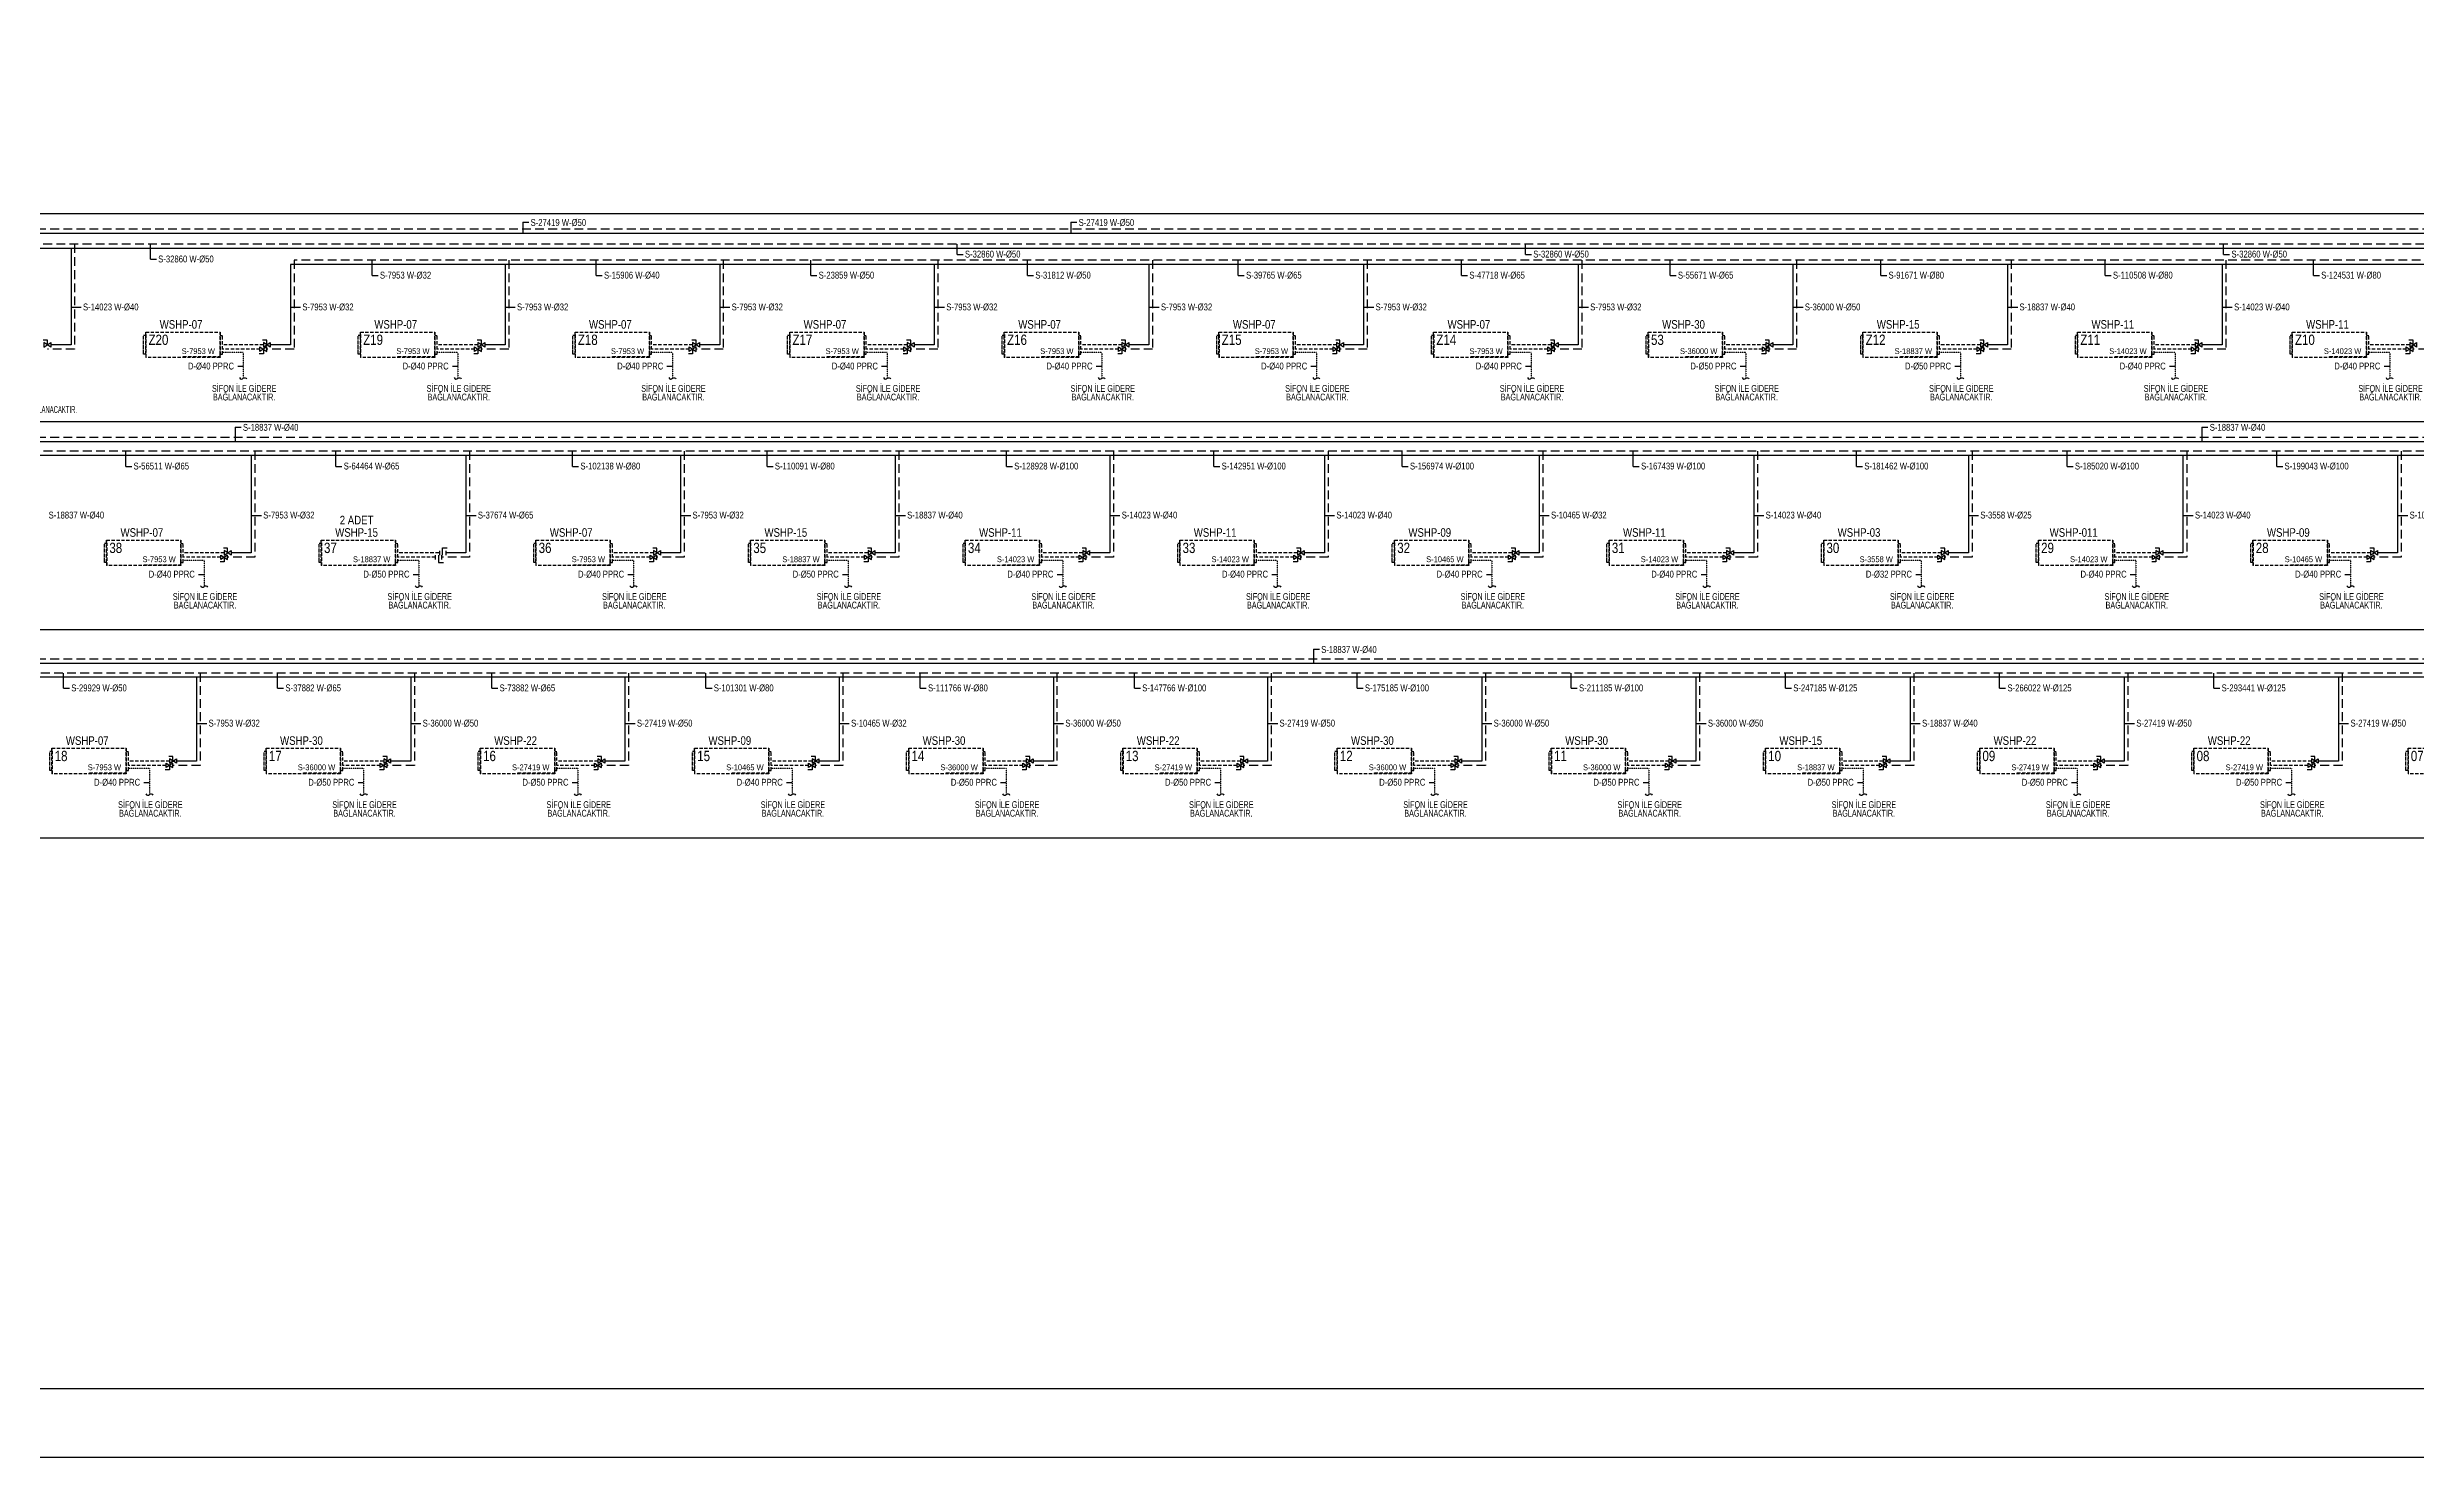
# Model space of a CAD drawing. Header units: centimetres. Extents: x 221889 to 261255, y -30032 to -21832.
# Drawn here: x 225964 to 232851, y -30032 to -25932 of the extents above; entities that cross this region are included whole.
import ezdxf
from ezdxf.enums import TextEntityAlignment as Align

# ---------------------------------------------------------------- set-up
doc = ezdxf.new("R2010")
doc.units = ezdxf.units.CM
doc.header["$LTSCALE"] = 0.2
for name, pattern in [('DASHED', [75, 50, -25]), ('DASHEDX2', [38.1, 25.4, -12.7]), ('Hidden', [0.714375, 0.47625, -0.238125])]:
    doc.linetypes.add(name, pattern=pattern)
doc.layers.get('0').update_dxf_attribs({"color": 252})
for name, color, linetype, lineweight in [('1-BASLIK', 53, 'Continuous', 25), ('SY-YAGMUR-SUYU-VANA', 135, 'Continuous', 30), ('T-DRENAJ', 40, 'Hidden', 30), ('T-MAHAL', 120, 'Continuous', 15), ('T-SOGUTMA', 4, 'Continuous', 30), ('T-STEXT', 181, 'Continuous', 15), ('T-VANA', 135, 'Continuous', 25), ('T-WSHP-BORUSU', 30, 'Continuous', 30)]:
    doc.layers.add(name, color=color, linetype=linetype, lineweight=lineweight)
for name, color, linetype in [('T-DTEXT', 9, 'Continuous'), ('T-FC-NUMARA', 62, 'Continuous'), ('T-SOGUTMA-TOPLAMA', 120, 'Continuous'), ('T-TEXT', 85, 'Continuous'), ('T-WSHP', 252, 'Hidden')]:
    doc.layers.add(name, color=color, linetype=linetype)
doc.styles.add('ARIAL', font='arial.ttf')
doc.styles.add('GKM', font='ARIALN.TTF', dxfattribs={"width": 0.6, "height": 20})
doc.styles.add('LUCIDASANS', font='arial.ttf', dxfattribs={"width": 0.8})

# ---------------------------------------------------------------- blocks, each defined once
blk = doc.blocks.new('FANCOIL-DWD')
at = {"linetype": 'ByBlock', "ltscale": 100}
for p, q in [((-114.3, -71.5), (-114.3, -16.4)), ((-108.1, -16.4), (-114.3, -16.4)), ((-114.3, -69.1), (-114.3, -18.8)), ((-108.1, -71.5), (-108.1, -7)), ((-108.1, -7), (108.1, -7)), ((-106.8, -80.9), (-106.8, -7)), ((108.1, -7), (108.1, -80.9)), ((108.1, -14.1), (108.1, -7.7)), ((108.1, -16.4), (114.6, -16.4)), ((108.1, -71), (108.1, -16.9)), ((114.6, -71.5), (114.6, -16.4)), ((-108.1, -71.5), (-114.3, -71.5)), ((-108.1, -71.5), (-108.1, -80.9)), ((108.1, -80.9), (-108.1, -80.9)), ((0.9, -80.9), (0.9, -78.2)), ((0.9, -78.2), (108.1, -78.2)), ((108.1, -78), (108.1, -71.5)), ((108.1, -71.5), (114.6, -71.5))]:
    blk.add_line(p, q, dxfattribs=at)
blk = doc.blocks.new('Z1')
at = {"linetype": 'Continuous'}
blk.add_lwpolyline([(-5, 0), (-5, 6.7), (-11.1, 6.7)], dxfattribs=at)
blk.add_lwpolyline([(-10, -3.3), (0, 3.3), (0, -3.3), (-10, 3.3)], close=True, dxfattribs=at)
blk = doc.blocks.new('Kesme')
blk.add_lwpolyline([(-22, 0, 0.576786), (-5, -3, -0.54493), (11, -6)], format="xyb")
blk = doc.blocks.new('A$C0B325108')
for p, q in [((-17, 23), (-17, 0)), ((18, 23), (18, 0))]:
    blk.add_line(p, q)
blk.add_lwpolyline([(0, 0), (0, 39), (26, 39)])

msp = doc.modelspace()

# ---------------------------------------------------------------- linework, layer by layer
at = {"layer": '1-BASLIK'}
for points in [[(221888.7, -30031.8), (221888.7, -21831.8), (261254.9, -21831.8), (261254.9, -30031.8)], [(258354.9, -29831.8), (222088.7, -29831.8), (222088.7, -22031.8), (258354.9, -22031.8)]]:
    msp.add_lwpolyline(points, close=True, dxfattribs=at)
at = {"layer": 'T-DRENAJ', "color": 252, "lineweight": -3}
for p, q in [((226533.7, -26818.8, 0), (226472.9, -26818.8, 0)), ((226533.7, -26818.8, 0), (226533.7, -26893.7, 0)), ((227157.6, -26818.8, 0), (227096.8, -26818.8, 0)), ((227157.6, -26818.8, 0), (227157.6, -26893.7, 0)), ((227781.6, -26818.8, 0), (227720.8, -26818.8, 0)), ((227781.6, -26818.8, 0), (227781.6, -26893.7, 0)), ((228405.5, -26818.8, 0), (228344.7, -26818.8, 0)), ((228405.5, -26818.8, 0), (228405.5, -26893.7, 0)), ((229029.4, -26818.8, 0), (228968.6, -26818.8, 0)), ((229029.4, -26818.8, 0), (229029.4, -26893.7, 0)), ((229653.3, -26818.8, 0), (229592.5, -26818.8, 0)), ((229653.3, -26818.8, 0), (229653.3, -26893.7, 0)), ((230277.3, -26818.8, 0), (230216.5, -26818.8, 0)), ((230277.3, -26818.8, 0), (230277.3, -26893.7, 0)), ((230901.2, -26818.8, 0), (230840.4, -26818.8, 0)), ((230901.2, -26818.8, 0), (230901.2, -26893.7, 0)), ((231525.1, -26818.8, 0), (231464.3, -26818.8, 0)), ((231525.1, -26818.8, 0), (231525.1, -26893.7, 0)), ((232149, -26818.8, 0), (232088.2, -26818.8, 0)), ((232149, -26818.8, 0), (232149, -26893.7, 0)), ((232773, -26818.8, 0), (232712.2, -26818.8, 0)), ((232773, -26818.8, 0), (232773, -26893.7, 0)), ((226419.9, -27423.8, 0), (226359.1, -27423.8, 0)), ((226419.9, -27423.8, 0), (226419.9, -27498.7, 0)), ((227043.8, -27423.8, 0), (226983, -27423.8, 0)), ((227043.8, -27423.8, 0), (227043.8, -27498.7, 0)), ((227667.8, -27423.8, 0), (227607, -27423.8, 0)), ((227667.8, -27423.8, 0), (227667.8, -27498.7, 0)), ((228291.7, -27423.8, 0), (228230.9, -27423.8, 0)), ((228291.7, -27423.8, 0), (228291.7, -27498.7, 0)), ((228915.6, -27423.8, 0), (228854.8, -27423.8, 0)), ((228915.6, -27423.8, 0), (228915.6, -27498.7, 0)), ((229539.5, -27423.8, 0), (229478.7, -27423.8, 0)), ((229539.5, -27423.8, 0), (229539.5, -27498.7, 0)), ((230163.5, -27423.8, 0), (230102.7, -27423.8, 0)), ((230163.5, -27423.8, 0), (230163.5, -27498.7, 0)), ((230787.4, -27423.8, 0), (230726.6, -27423.8, 0)), ((230787.4, -27423.8, 0), (230787.4, -27498.7, 0)), ((231411.3, -27423.8, 0), (231350.5, -27423.8, 0)), ((231411.3, -27423.8, 0), (231411.3, -27498.7, 0)), ((232035.2, -27423.8, 0), (231974.4, -27423.8, 0)), ((232035.2, -27423.8, 0), (232035.2, -27498.7, 0)), ((232659.2, -27423.8, 0), (232598.4, -27423.8, 0)), ((232659.2, -27423.8, 0), (232659.2, -27498.7, 0)), ((226260.9, -28028.8, 0), (226200.1, -28028.8, 0)), ((226260.9, -28028.8, 0), (226260.9, -28103.7, 0)), ((226883.6, -28028.8, 0), (226822.8, -28028.8, 0)), ((226883.6, -28028.8, 0), (226883.6, -28103.7, 0)), ((227506.2, -28028.8, 0), (227445.4, -28028.8, 0)), ((227506.2, -28028.8, 0), (227506.2, -28103.7, 0)), ((228128.8, -28028.8, 0), (228068, -28028.8, 0)), ((228128.8, -28028.8, 0), (228128.8, -28103.7, 0)), ((228751.4, -28028.8, 0), (228690.7, -28028.8, 0)), ((228751.4, -28028.8, 0), (228751.4, -28103.7, 0)), ((229374.1, -28028.8, 0), (229313.3, -28028.8, 0)), ((229374.1, -28028.8, 0), (229374.1, -28103.7, 0)), ((229996.7, -28028.8, 0), (229935.9, -28028.8, 0)), ((229996.7, -28028.8, 0), (229996.7, -28103.7, 0)), ((230619.3, -28028.8, 0), (230558.5, -28028.8, 0)), ((230619.3, -28028.8, 0), (230619.3, -28103.7, 0)), ((231242, -28028.8, 0), (231181.2, -28028.8, 0)), ((231242, -28028.8, 0), (231242, -28103.7, 0)), ((231864.6, -28028.8, 0), (231803.8, -28028.8, 0)), ((231864.6, -28028.8, 0), (231864.6, -28103.7, 0)), ((232487.2, -28028.8, 0), (232426.4, -28028.8, 0)), ((232487.2, -28028.8, 0), (232487.2, -28103.7, 0))]:
    msp.add_line(p, q, dxfattribs=at)
at = {"layer": 'T-DTEXT', "lineweight": -3}
for p, q in [((226517.5, -26858.9, 0), (226533.7, -26858.9, 0)), ((227141.4, -26858.9, 0), (227157.6, -26858.9, 0)), ((227765.3, -26858.9, 0), (227781.6, -26858.9, 0)), ((228389.2, -26858.9, 0), (228405.5, -26858.9, 0)), ((229013.2, -26858.9, 0), (229029.4, -26858.9, 0)), ((229637.1, -26858.9, 0), (229653.3, -26858.9, 0)), ((230261, -26858.9, 0), (230277.3, -26858.9, 0)), ((230884.9, -26858.9, 0), (230901.2, -26858.9, 0)), ((231508.9, -26858.9, 0), (231525.1, -26858.9, 0)), ((232132.8, -26858.9, 0), (232149, -26858.9, 0)), ((232756.7, -26858.9, 0), (232773, -26858.9, 0)), ((226403.7, -27463.9, 0), (226419.9, -27463.9, 0)), ((227027.6, -27463.9, 0), (227043.8, -27463.9, 0)), ((227651.5, -27463.9, 0), (227667.8, -27463.9, 0)), ((228275.4, -27463.9, 0), (228291.7, -27463.9, 0)), ((228899.4, -27463.9, 0), (228915.6, -27463.9, 0)), ((229523.3, -27463.9, 0), (229539.5, -27463.9, 0)), ((230147.2, -27463.9, 0), (230163.5, -27463.9, 0)), ((230771.2, -27463.9, 0), (230787.4, -27463.9, 0)), ((231395.1, -27463.9, 0), (231411.3, -27463.9, 0)), ((232019, -27463.9, 0), (232035.2, -27463.9, 0)), ((232642.9, -27463.9, 0), (232659.2, -27463.9, 0)), ((226244.7, -28068.9, 0), (226260.9, -28068.9, 0)), ((226867.3, -28068.9, 0), (226883.6, -28068.9, 0)), ((227490, -28068.9, 0), (227506.2, -28068.9, 0)), ((228112.6, -28068.9, 0), (228128.8, -28068.9, 0)), ((228735.2, -28068.9, 0), (228751.4, -28068.9, 0)), ((229357.8, -28068.9, 0), (229374.1, -28068.9, 0)), ((229980.5, -28068.9, 0), (229996.7, -28068.9, 0)), ((230603.1, -28068.9, 0), (230619.3, -28068.9, 0)), ((231225.7, -28068.9, 0), (231242, -28068.9, 0)), ((231848.4, -28068.9, 0), (231864.6, -28068.9, 0)), ((232471, -28068.9, 0), (232487.2, -28068.9, 0))]:
    msp.add_line(p, q, dxfattribs=at)
at = {"layer": 'T-SOGUTMA', "color": 252, "linetype": 'DASHED', "lineweight": -3}
for p, q in [((226592, -26796.6), (226472.9, -26796.6)), ((226582, -26809.3), (226472.9, -26809.3)), ((227215.9, -26796.6), (227096.8, -26796.6)), ((227205.9, -26809.3), (227096.8, -26809.3)), ((227839.8, -26796.6), (227720.8, -26796.6)), ((227829.8, -26809.3), (227720.8, -26809.3)), ((228463.7, -26796.6), (228344.7, -26796.6)), ((228453.7, -26809.3), (228344.7, -26809.3)), ((229087.7, -26796.6), (228968.6, -26796.6)), ((229077.7, -26809.3), (228968.6, -26809.3)), ((229711.6, -26796.6), (229592.5, -26796.6)), ((229701.6, -26809.3), (229592.5, -26809.3)), ((230335.5, -26796.6), (230216.5, -26796.6)), ((230325.5, -26809.3), (230216.5, -26809.3)), ((230959.4, -26796.6), (230840.4, -26796.6)), ((230949.4, -26809.3), (230840.4, -26809.3)), ((231583.4, -26796.6), (231464.3, -26796.6)), ((231573.4, -26809.3), (231464.3, -26809.3)), ((232207.3, -26796.6), (232088.2, -26796.6)), ((232197.3, -26809.3), (232088.2, -26809.3)), ((232831.2, -26796.6), (232712.2, -26796.6)), ((232821.2, -26809.3), (232712.2, -26809.3)), ((226478.2, -27401.6, 0), (226359.1, -27401.6, 0)), ((227102.1, -27401.6, 0), (226983, -27401.6, 0)), ((227726, -27401.6, 0), (227607, -27401.6, 0)), ((228349.9, -27401.6, 0), (228230.9, -27401.6, 0)), ((228973.9, -27401.6, 0), (228854.8, -27401.6, 0)), ((229597.8, -27401.6, 0), (229478.7, -27401.6, 0)), ((230221.7, -27401.6, 0), (230102.7, -27401.6, 0)), ((230845.6, -27401.6, 0), (230726.6, -27401.6, 0)), ((231469.6, -27401.6, 0), (231350.5, -27401.6, 0)), ((232093.5, -27401.6, 0), (231974.4, -27401.6, 0)), ((232717.4, -27401.6, 0), (232598.4, -27401.6, 0)), ((226468.2, -27414.3, 0), (226359.1, -27414.3, 0)), ((227092.1, -27414.3, 0), (226983, -27414.3, 0)), ((227716, -27414.3, 0), (227607, -27414.3, 0)), ((228339.9, -27414.3, 0), (228230.9, -27414.3, 0)), ((228963.9, -27414.3, 0), (228854.8, -27414.3, 0)), ((229587.8, -27414.3, 0), (229478.7, -27414.3, 0)), ((230211.7, -27414.3, 0), (230102.7, -27414.3, 0)), ((230835.6, -27414.3, 0), (230726.6, -27414.3, 0)), ((231459.6, -27414.3, 0), (231350.5, -27414.3, 0)), ((232083.5, -27414.3, 0), (231974.4, -27414.3, 0)), ((232707.4, -27414.3, 0), (232598.4, -27414.3, 0)), ((226319.2, -28006.6), (226200.1, -28006.6)), ((226309.2, -28019.3), (226200.1, -28019.3)), ((226941.8, -28006.6), (226822.8, -28006.6)), ((226931.8, -28019.3), (226822.8, -28019.3)), ((227564.5, -28006.6), (227445.4, -28006.6)), ((227554.5, -28019.3), (227445.4, -28019.3)), ((228187.1, -28006.6), (228068, -28006.6)), ((228177.1, -28019.3), (228068, -28019.3)), ((228809.7, -28006.6), (228690.7, -28006.6)), ((228799.7, -28019.3), (228690.7, -28019.3)), ((229432.3, -28006.6), (229313.3, -28006.6)), ((229422.3, -28019.3), (229313.3, -28019.3)), ((230055, -28006.6), (229935.9, -28006.6)), ((230045, -28019.3), (229935.9, -28019.3)), ((230677.6, -28006.6), (230558.5, -28006.6)), ((230667.6, -28019.3), (230558.5, -28019.3)), ((231300.2, -28006.6), (231181.2, -28006.6)), ((231290.2, -28019.3), (231181.2, -28019.3)), ((231922.9, -28006.6), (231803.8, -28006.6)), ((231912.9, -28019.3), (231803.8, -28019.3)), ((232545.5, -28006.6), (232426.4, -28006.6)), ((232535.5, -28019.3), (232426.4, -28019.3))]:
    msp.add_line(p, q, dxfattribs=at)
at = {"layer": 'T-SOGUTMA-TOPLAMA', "lineweight": -3}
for p, q in [((227346.1, -26440.1, 0), (227363.6, -26440.1, 0)), ((227346.1, -26440.1, 0), (227346.1, -26473.2, 0)), ((228939.2, -26440.1, 0), (228956.7, -26440.1, 0)), ((228939.2, -26440.1, 0), (228939.2, -26473.2, 0)), ((226263.6, -26547.9, 0), (226263.6, -26503.7, 0)), ((228608.7, -26533.7, 0), (228608.7, -26503.7, 0)), ((230260.8, -26533.7, 0), (230260.8, -26503.7, 0)), ((232290.2, -26533.7, 0), (232290.2, -26503.7, 0)), ((226263.6, -26547.9, 0), (226281.1, -26547.9, 0)), ((226908, -26594.9, 0), (226908, -26550.7)), ((227559.6, -26594.9, 0), (227559.6, -26550.7)), ((228183.5, -26594.9, 0), (228183.5, -26550.7)), ((228608.7, -26533.7, 0), (228626.2, -26533.7, 0)), ((228813.1, -26594.9, 0), (228813.1, -26550.7)), ((229426, -26594.9, 0), (229426, -26550.7)), ((230074.9, -26594.9, 0), (230074.9, -26550.7)), ((230260.8, -26533.7, 0), (230278.3, -26533.7, 0)), ((230681.2, -26594.9, 0), (230681.2, -26550.7)), ((231293.4, -26594.9, 0), (231293.4, -26550.7)), ((231945.7, -26594.9, 0), (231945.7, -26550.7)), ((232290.2, -26533.7, 0), (232307.7, -26533.7, 0)), ((232551.1, -26594.9, 0), (232551.1, -26550.7)), ((226908, -26594.9, 0), (226925.5, -26594.9, 0)), ((227559.6, -26594.9, 0), (227577.1, -26594.9, 0)), ((228183.5, -26594.9, 0), (228201, -26594.9, 0)), ((228813.1, -26594.9, 0), (228830.6, -26594.9, 0)), ((229426, -26594.9, 0), (229443.5, -26594.9, 0)), ((230074.9, -26594.9, 0), (230092.4, -26594.9, 0)), ((230681.2, -26594.9, 0), (230698.7, -26594.9, 0)), ((231293.4, -26594.9, 0), (231310.9, -26594.9, 0)), ((231945.7, -26594.9, 0), (231963.1, -26594.9, 0)), ((232551.1, -26594.9, 0), (232568.6, -26594.9, 0)), ((226032.9, -26687.4), (226062.5, -26687.4)), ((226670.6, -26687.4), (226700.2, -26687.4)), ((227294.5, -26687.4), (227324.1, -26687.4)), ((227918.5, -26687.4), (227948, -26687.4)), ((228542.4, -26687.4), (228572, -26687.4)), ((229166.3, -26687.4), (229195.9, -26687.4)), ((229790.2, -26687.4), (229819.8, -26687.4)), ((230414.2, -26687.4), (230443.7, -26687.4)), ((231038.1, -26687.4), (231067.7, -26687.4)), ((231662, -26687.4), (231691.6, -26687.4)), ((232285.9, -26687.4), (232315.5, -26687.4)), ((226509.9, -27035.7, 0), (226527.4, -27035.7, 0)), ((226509.9, -27035.7, 0), (226509.9, -27078.2, 0)), ((232227.3, -27035.7, 0), (232244.8, -27035.7, 0)), ((232227.3, -27035.7, 0), (232227.3, -27078.2, 0)), ((226191.9, -27149.9, 0), (226191.9, -27105.7, 0)), ((226803, -27149.9, 0), (226803, -27105.7, 0)), ((227490.9, -27149.9, 0), (227490.9, -27105.7, 0)), ((228056.2, -27149.9, 0), (228056.2, -27105.7, 0)), ((228751.9, -27149.9, 0), (228751.9, -27105.7, 0)), ((229355.1, -27149.9, 0), (229355.1, -27105.7, 0)), ((229902.3, -27149.9, 0), (229902.3, -27105.7, 0)), ((230574.1, -27149.9, 0), (230574.1, -27105.7, 0)), ((231222.9, -27149.9, 0), (231222.9, -27105.7, 0)), ((231835.2, -27149.9, 0), (231835.2, -27105.7, 0)), ((232444.5, -27149.9, 0), (232444.5, -27105.7, 0)), ((226191.9, -27149.9, 0), (226209.3, -27149.9, 0)), ((226803, -27149.9, 0), (226820.5, -27149.9, 0)), ((227490.9, -27149.9, 0), (227508.4, -27149.9, 0)), ((228056.2, -27149.9, 0), (228073.7, -27149.9, 0)), ((228751.9, -27149.9, 0), (228769.3, -27149.9, 0)), ((229355.1, -27149.9, 0), (229372.6, -27149.9, 0)), ((229902.3, -27149.9, 0), (229919.8, -27149.9, 0)), ((230574.1, -27149.9, 0), (230591.6, -27149.9, 0)), ((231222.9, -27149.9, 0), (231240.4, -27149.9, 0)), ((231835.2, -27149.9, 0), (231852.7, -27149.9, 0)), ((232444.5, -27149.9, 0), (232462, -27149.9, 0)), ((226556.8, -27292.4, 0), (226586.4, -27292.4, 0)), ((227180.7, -27292.4, 0), (227210.3, -27292.4, 0)), ((227804.7, -27292.4, 0), (227834.2, -27292.4, 0)), ((228428.6, -27292.4, 0), (228458.2, -27292.4, 0)), ((229052.5, -27292.4, 0), (229082.1, -27292.4, 0)), ((229676.4, -27292.4, 0), (229706, -27292.4, 0)), ((230300.4, -27292.4, 0), (230329.9, -27292.4, 0)), ((230924.3, -27292.4, 0), (230953.9, -27292.4, 0)), ((231548.2, -27292.4, 0), (231577.8, -27292.4, 0)), ((232172.1, -27292.4, 0), (232201.7, -27292.4, 0)), ((232796.1, -27292.4, 0), (232825.6, -27292.4, 0)), ((229644.2, -27681.6, 0), (229661.7, -27681.6, 0)), ((229644.2, -27681.6, 0), (229644.2, -27723.2, 0)), ((226010.8, -27794.9, 0), (226010.8, -27750.7, 0)), ((226633.5, -27794.9, 0), (226633.5, -27750.7, 0)), ((227256.1, -27794.9, 0), (227256.1, -27750.7, 0)), ((227878.7, -27794.9, 0), (227878.7, -27750.7, 0)), ((228501.3, -27794.9, 0), (228501.3, -27750.7, 0)), ((229124, -27794.9, 0), (229124, -27750.7, 0)), ((229771.3, -27794.9), (229771.3, -27750.7, 0)), ((230393.9, -27794.9), (230393.9, -27750.7, 0)), ((231016.5, -27794.9), (231016.5, -27750.7, 0)), ((231639.1, -27794.9), (231639.1, -27750.7, 0)), ((232261.8, -27794.9), (232261.8, -27750.7, 0)), ((226010.8, -27794.9, 0), (226028.3, -27794.9, 0)), ((226633.5, -27794.9, 0), (226650.9, -27794.9, 0)), ((227256.1, -27794.9, 0), (227273.6, -27794.9, 0)), ((227878.7, -27794.9, 0), (227896.2, -27794.9, 0)), ((228501.3, -27794.9, 0), (228518.8, -27794.9, 0)), ((229124, -27794.9, 0), (229141.5, -27794.9, 0)), ((229771.3, -27794.9), (229788.7, -27794.9)), ((230393.9, -27794.9), (230411.4, -27794.9)), ((231016.5, -27794.9), (231034, -27794.9)), ((231639.1, -27794.9), (231656.6, -27794.9)), ((232261.8, -27794.9), (232279.3, -27794.9)), ((226397.8, -27897.4), (226427.4, -27897.4)), ((227020.5, -27897.4), (227050.1, -27897.4)), ((227643.1, -27897.4), (227672.7, -27897.4)), ((228265.7, -27897.4), (228295.3, -27897.4)), ((228888.4, -27897.4), (228917.9, -27897.4)), ((229511, -27897.4), (229540.6, -27897.4)), ((230133.6, -27897.4), (230163.2, -27897.4)), ((230756.3, -27897.4), (230785.8, -27897.4)), ((231378.9, -27897.4), (231408.5, -27897.4)), ((232001.5, -27897.4), (232031.1, -27897.4)), ((232624.1, -27897.4), (232653.7, -27897.4))]:
    msp.add_line(p, q, dxfattribs=at)
at = {"layer": 'T-TEXT', "color": 7}
for p, q in [((222949.4, -26414.5), (255397.7, -26414.5)), ((222949.4, -27019.5), (255397.7, -27019.5)), ((222949.4, -27624.5), (255397.7, -27624.5)), ((222949.4, -28229.5), (255397.7, -28229.5))]:
    msp.add_line(p, q, dxfattribs=at)
at = {"layer": 'T-WSHP-BORUSU', "lineweight": -3, "ltscale": 0.5}
for p, q in [((237801.1, -26473.2, 0), (224785, -26473.2, 0)), ((237646.9, -26516.2, 0), (225408.9, -26516.2, 0)), ((226032.9, -26516.2), (226032.9, -26796.6)), ((237559.2, -26563.2, 0), (226670.6, -26563.2)), ((226670.6, -26563.2), (226670.6, -26796.6)), ((227294.5, -26563.2), (227294.5, -26796.6)), ((227918.5, -26563.2), (227918.5, -26796.6)), ((228542.4, -26563.2), (228542.4, -26796.6)), ((229166.3, -26563.2), (229166.3, -26796.6)), ((229790.2, -26563.2), (229790.2, -26796.6)), ((230414.2, -26563.2), (230414.2, -26796.6)), ((231038.1, -26563.2), (231038.1, -26796.6)), ((231662, -26563.2), (231662, -26796.6)), ((232285.9, -26563.2), (232285.9, -26796.6)), ((226032.9, -26796.6), (225974.2, -26796.6)), ((226670.6, -26796.6), (226612, -26796.6)), ((227294.5, -26796.6), (227235.9, -26796.6)), ((227918.5, -26796.6), (227859.8, -26796.6)), ((228542.4, -26796.6), (228483.7, -26796.6)), ((229166.3, -26796.6), (229107.7, -26796.6)), ((229790.2, -26796.6), (229731.6, -26796.6)), ((230414.2, -26796.6), (230355.5, -26796.6)), ((231038.1, -26796.6), (230979.4, -26796.6)), ((231662, -26796.6), (231603.4, -26796.6)), ((232285.9, -26796.6), (232227.3, -26796.6)), ((237801.1, -27078.2, 0), (224061.1, -27078.2, 0)), ((236657.3, -27118.2), (224685, -27118.2, 0)), ((226556.8, -27118.2, 0), (226556.8, -27401.6, 0)), ((227180.7, -27118.2, 0), (227180.7, -27401.6, 0)), ((227804.7, -27118.2, 0), (227804.7, -27401.6, 0)), ((228428.6, -27118.2, 0), (228428.6, -27401.6, 0)), ((229052.5, -27118.2, 0), (229052.5, -27401.6, 0)), ((229676.4, -27118.2, 0), (229676.4, -27401.6, 0)), ((230300.4, -27118.2, 0), (230300.4, -27401.6, 0)), ((230924.3, -27118.2, 0), (230924.3, -27401.6, 0)), ((231548.2, -27118.2, 0), (231548.2, -27401.6, 0)), ((232172.1, -27118.2, 0), (232172.1, -27401.6, 0)), ((232796.1, -27118.2, 0), (232796.1, -27401.6, 0)), ((226556.8, -27401.6, 0), (226498.2, -27401.6, 0)), ((227180.7, -27401.6, 0), (227122.1, -27401.6, 0)), ((227804.7, -27401.6, 0), (227746, -27401.6, 0)), ((228428.6, -27401.6, 0), (228369.9, -27401.6, 0)), ((229052.5, -27401.6, 0), (228993.9, -27401.6, 0)), ((229676.4, -27401.6, 0), (229617.8, -27401.6, 0)), ((230300.4, -27401.6, 0), (230241.7, -27401.6, 0)), ((230924.3, -27401.6, 0), (230865.6, -27401.6, 0)), ((231548.2, -27401.6, 0), (231489.6, -27401.6, 0)), ((232172.1, -27401.6, 0), (232113.5, -27401.6, 0)), ((232796.1, -27401.6, 0), (232737.4, -27401.6, 0)), ((237801.1, -27723.2), (223907.3, -27723.2, 0)), ((237106.7, -27763.2, 0), (224530, -27763.2, 0)), ((226397.8, -27763.2, 0), (226397.8, -28006.6)), ((227020.5, -27763.2, 0), (227020.5, -28006.6)), ((227643.1, -27763.2, 0), (227643.1, -28006.6)), ((228265.7, -27763.2, 0), (228265.7, -28006.6)), ((228888.4, -27763.2, 0), (228888.4, -28006.6)), ((229511, -27763.2, 0), (229511, -28006.6)), ((230133.6, -27763.2, 0), (230133.6, -28006.6)), ((230756.3, -27763.2, 0), (230756.3, -28006.6)), ((231378.9, -27763.2, 0), (231378.9, -28006.6)), ((232001.5, -27763.2, 0), (232001.5, -28006.6)), ((232624.1, -27763.2, 0), (232624.1, -28006.6)), ((226397.8, -28006.6), (226339.2, -28006.6)), ((227020.5, -28006.6), (226961.8, -28006.6)), ((227643.1, -28006.6), (227584.5, -28006.6)), ((228265.7, -28006.6), (228207.1, -28006.6)), ((228888.4, -28006.6), (228829.7, -28006.6)), ((229511, -28006.6), (229452.3, -28006.6)), ((230133.6, -28006.6), (230075, -28006.6)), ((230756.3, -28006.6), (230697.6, -28006.6)), ((231378.9, -28006.6), (231320.2, -28006.6)), ((232001.5, -28006.6), (231942.9, -28006.6)), ((232624.1, -28006.6), (232565.5, -28006.6))]:
    msp.add_line(p, q, dxfattribs=at)
at = {"layer": 'T-WSHP-BORUSU', "linetype": 'DASHEDX2', "lineweight": -3, "ltscale": 5}
for p, q in [((237770.9, -26460.7, 0), (224795.6, -26460.7, 0)), ((237636.3, -26503.7, 0), (225419.6, -26503.7, 0)), ((226043.5, -26503.7), (226043.5, -26809.3)), ((237548.6, -26550.7, 0), (226681.2, -26550.7)), ((226681.2, -26550.7), (226681.2, -26809.3)), ((227305.2, -26550.7), (227305.2, -26809.3)), ((227929.1, -26550.7), (227929.1, -26809.3)), ((228553, -26550.7), (228553, -26809.3)), ((229176.9, -26550.7), (229176.9, -26809.3)), ((229800.9, -26550.7), (229800.9, -26809.3)), ((230424.8, -26550.7), (230424.8, -26809.3)), ((231048.7, -26550.7), (231048.7, -26809.3)), ((231672.6, -26550.7), (231672.6, -26809.3)), ((232296.6, -26550.7), (232296.6, -26809.3)), ((226043.5, -26809.3), (225964.2, -26809.3)), ((226681.2, -26809.3), (226602, -26809.3)), ((227305.2, -26809.3), (227225.9, -26809.3)), ((227929.1, -26809.3), (227849.8, -26809.3)), ((228553, -26809.3), (228473.7, -26809.3)), ((229176.9, -26809.3), (229097.7, -26809.3)), ((229800.9, -26809.3), (229721.6, -26809.3)), ((230424.8, -26809.3), (230345.5, -26809.3)), ((231048.7, -26809.3), (230969.4, -26809.3)), ((231672.6, -26809.3), (231593.4, -26809.3)), ((232296.6, -26809.3), (232217.3, -26809.3)), ((232920.5, -26809.3), (232841.2, -26809.3)), ((237770.9, -27065.7, 0), (224071.7, -27065.7, 0)), ((236646.7, -27105.7), (224695.7, -27105.7, 0)), ((226567.4, -27105.7, 0), (226567.4, -27414.3, 0)), ((227191.4, -27105.7, 0), (227191.4, -27414.3, 0)), ((227815.3, -27105.7, 0), (227815.3, -27414.3, 0)), ((228439.2, -27105.7, 0), (228439.2, -27414.3, 0)), ((229063.1, -27105.7, 0), (229063.1, -27414.3, 0)), ((229687.1, -27105.7, 0), (229687.1, -27414.3, 0)), ((230311, -27105.7, 0), (230311, -27414.3, 0)), ((230934.9, -27105.7, 0), (230934.9, -27414.3, 0)), ((231558.8, -27105.7, 0), (231558.8, -27414.3, 0)), ((232182.8, -27105.7, 0), (232182.8, -27414.3, 0)), ((232806.7, -27105.7, 0), (232806.7, -27414.3, 0)), ((226567.4, -27414.3, 0), (226488.2, -27414.3, 0)), ((227191.4, -27414.3, 0), (227110.8, -27414.3, 0)), ((227815.3, -27414.3, 0), (227736, -27414.3, 0)), ((228439.2, -27414.3, 0), (228359.9, -27414.3, 0)), ((229063.1, -27414.3, 0), (228983.9, -27414.3, 0)), ((229687.1, -27414.3, 0), (229607.8, -27414.3, 0)), ((230311, -27414.3, 0), (230231.7, -27414.3, 0)), ((230934.9, -27414.3, 0), (230855.6, -27414.3, 0)), ((231558.8, -27414.3, 0), (231479.6, -27414.3, 0)), ((232182.8, -27414.3, 0), (232103.5, -27414.3, 0)), ((232806.7, -27414.3, 0), (232727.4, -27414.3, 0)), ((237770.9, -27710.7), (223918, -27710.7, 0)), ((237096.1, -27750.7, 0), (224540.6, -27750.7, 0)), ((226408.5, -27750.7, 0), (226408.5, -28019.3)), ((227031.1, -27750.7, 0), (227031.1, -28019.3)), ((227653.7, -27750.7, 0), (227653.7, -28019.3)), ((228276.4, -27750.7, 0), (228276.4, -28019.3)), ((228899, -27750.7, 0), (228899, -28019.3)), ((229521.6, -27750.7, 0), (229521.6, -28019.3)), ((230144.2, -27750.7, 0), (230144.2, -28019.3)), ((230766.9, -27750.7, 0), (230766.9, -28019.3)), ((231389.5, -27750.7, 0), (231389.5, -28019.3)), ((232012.1, -27750.7, 0), (232012.1, -28019.3)), ((232634.8, -27750.7, 0), (232634.8, -28019.3)), ((226408.5, -28019.3), (226329.2, -28019.3)), ((227031.1, -28019.3), (226951.8, -28019.3)), ((227653.7, -28019.3), (227574.5, -28019.3)), ((228276.4, -28019.3), (228197.1, -28019.3)), ((228899, -28019.3), (228819.7, -28019.3)), ((229521.6, -28019.3), (229442.3, -28019.3)), ((230144.2, -28019.3), (230065, -28019.3)), ((230766.9, -28019.3), (230687.6, -28019.3)), ((231389.5, -28019.3), (231310.2, -28019.3)), ((232012.1, -28019.3), (231932.9, -28019.3)), ((232634.8, -28019.3), (232555.5, -28019.3))]:
    msp.add_line(p, q, dxfattribs=at)

# ---------------------------------------------------------------- block references
at = {"layer": 'SY-YAGMUR-SUYU-VANA', "xscale": -0.534858512110077, "yscale": 0.534858512110077, "zscale": 0.534858512110077, "rotation": 180}
msp.add_blockref('A$C0B325108', (227101.4, -27408.1, 0), dxfattribs=at)
at = {"layer": 'SY-YAGMUR-SUYU-VANA', "xscale": 0.534858512110077, "yscale": 0.534858512110077, "zscale": 0.534858512110077}
msp.add_blockref('A$C0B325108', (227112.7, -27407.8, 0), dxfattribs=at)
at = {"layer": 'T-DTEXT', "lineweight": -3, "xscale": 0.625, "yscale": 0.625, "zscale": 0.625}
for p in [(226536.7, -26892, 0), (227160.6, -26892, 0), (227784.6, -26892, 0), (228408.5, -26892, 0), (229032.4, -26892, 0), (229656.3, -26892, 0), (230280.3, -26892, 0), (230904.2, -26892, 0), (231528.1, -26892, 0), (232152, -26892, 0), (232776, -26892, 0), (226422.9, -27497, 0), (227046.8, -27497, 0), (227670.8, -27497, 0), (228294.7, -27497, 0), (228918.6, -27497, 0), (229542.5, -27497, 0), (230166.5, -27497, 0), (230790.4, -27497, 0), (231414.3, -27497, 0), (232038.2, -27497, 0), (232662.2, -27497, 0), (226263.9, -28102, 0), (226886.6, -28102, 0), (227509.2, -28102, 0), (228131.8, -28102, 0), (228754.5, -28102, 0), (229377.1, -28102, 0), (229999.7, -28102, 0), (230622.3, -28102, 0), (231245, -28102, 0), (231867.6, -28102, 0), (232490.2, -28102, 0)]:
    msp.add_blockref('Kesme', p, dxfattribs=at)
at = {"layer": 'T-VANA', "lineweight": -3, "xscale": 2, "yscale": 2, "zscale": 2}
for p in [(225974.2, -26796.6), (226612, -26796.6), (227235.9, -26796.6), (227859.8, -26796.6), (228483.7, -26796.6), (229107.7, -26796.6), (229731.6, -26796.6), (230355.5, -26796.6), (230979.4, -26796.6), (231603.4, -26796.6), (232227.3, -26796.6), (232851.2, -26796.6), (226498.2, -27401.6, 0), (227746, -27401.6, 0), (228369.9, -27401.6, 0), (228993.9, -27401.6, 0), (229617.8, -27401.6, 0), (230241.7, -27401.6, 0), (230865.6, -27401.6, 0), (231489.6, -27401.6, 0), (232113.5, -27401.6, 0), (232737.4, -27401.6, 0), (226339.2, -28006.6), (226961.8, -28006.6), (227584.5, -28006.6), (228207.1, -28006.6), (228829.7, -28006.6), (229452.3, -28006.6), (230075, -28006.6), (230697.6, -28006.6), (231320.2, -28006.6), (231942.9, -28006.6), (232565.5, -28006.6)]:
    msp.add_blockref('Z1', p, dxfattribs=at)
at = {"layer": 'T-VANA', "lineweight": -3, "xscale": -2, "yscale": 2, "zscale": 2, "rotation": 180}
for p in [(226602, -26809.3), (227225.9, -26809.3), (227849.8, -26809.3), (228473.7, -26809.3), (229097.7, -26809.3), (229721.6, -26809.3), (230345.5, -26809.3), (230969.4, -26809.3), (231593.4, -26809.3), (232217.3, -26809.3), (232841.2, -26809.3), (226488.2, -27414.3, 0), (227736, -27414.3, 0), (228359.9, -27414.3, 0), (228983.9, -27414.3, 0), (229607.8, -27414.3, 0), (230231.7, -27414.3, 0), (230855.6, -27414.3, 0), (231479.6, -27414.3, 0), (232103.5, -27414.3, 0), (232727.4, -27414.3, 0), (226329.2, -28019.3), (226951.8, -28019.3), (227574.5, -28019.3), (228197.1, -28019.3), (228819.7, -28019.3), (229442.3, -28019.3), (230065, -28019.3), (230687.6, -28019.3), (231310.2, -28019.3), (231932.9, -28019.3), (232555.5, -28019.3)]:
    msp.add_blockref('Z1', p, dxfattribs=at)
at = {"layer": 'T-WSHP', "lineweight": -3}
for p in [(226358.3, -26752.6, 0), (226982.2, -26752.6, 0), (227606.1, -26752.6, 0), (228230.1, -26752.6, 0), (228854, -26752.6, 0), (229477.9, -26752.6, 0), (230101.8, -26752.6, 0), (230725.8, -26752.6, 0), (231349.7, -26752.6, 0), (231973.6, -26752.6, 0), (232597.5, -26752.6, 0), (226244.5, -27357.6, 0), (226868.4, -27357.6, 0), (227492.3, -27357.6, 0), (228116.3, -27357.6, 0), (228740.2, -27357.6, 0), (229364.1, -27357.6, 0), (229988, -27357.6, 0), (230612, -27357.6, 0), (231235.9, -27357.6, 0), (231859.8, -27357.6, 0), (232483.7, -27357.6, 0), (226085.5, -27962.6, 0), (226708.2, -27962.6, 0), (227330.8, -27962.6, 0), (227953.4, -27962.6, 0), (228576, -27962.6, 0), (229198.7, -27962.6, 0), (229821.3, -27962.6, 0), (230443.9, -27962.6, 0), (231066.6, -27962.6, 0), (231689.2, -27962.6, 0), (232311.8, -27962.6, 0), (232934.4, -27962.6, 0)]:
    msp.add_blockref('FANCOIL-DWD', p, dxfattribs=at)

# ---------------------------------------------------------------- texts
at = {"layer": 'T-DTEXT', "lineweight": -3, "style": 'LUCIDASANS', "width": 0.8}
for s, p in [('D-%%C40 PPRC', (226372.6, -26868.3, 0)), ('D-%%C40 PPRC', (226996.6, -26868.3, 0)), ('D-%%C40 PPRC', (227620.5, -26868.3, 0)), ('D-%%C40 PPRC', (228244.4, -26868.3, 0)), ('D-%%C40 PPRC', (228868.3, -26868.3, 0)), ('D-%%C40 PPRC', (229492.3, -26868.3, 0)), ('D-%%C40 PPRC', (230116.2, -26868.3, 0)), ('D-%%C50 PPRC', (230740.1, -26868.3, 0)), ('D-%%C50 PPRC', (231364, -26868.3, 0)), ('D-%%C40 PPRC', (231988, -26868.3, 0)), ('D-%%C40 PPRC', (232611.9, -26868.3, 0)), ('D-%%C40 PPRC', (226258.8, -27473.3, 0)), ('D-%%C50 PPRC', (226882.8, -27473.3, 0)), ('D-%%C40 PPRC', (227506.7, -27473.3, 0)), ('D-%%C50 PPRC', (228130.6, -27473.3, 0)), ('D-%%C40 PPRC', (228754.5, -27473.3, 0)), ('D-%%C40 PPRC', (229378.5, -27473.3, 0)), ('D-%%C40 PPRC', (230002.4, -27473.3, 0)), ('D-%%C40 PPRC', (230626.3, -27473.3, 0)), ('D-%%C32 PPRC', (231250.2, -27473.3, 0)), ('D-%%C40 PPRC', (231874.2, -27473.3, 0)), ('D-%%C40 PPRC', (232498.1, -27473.3, 0)), ('D-%%C40 PPRC', (226099.9, -28078.3, 0)), ('D-%%C50 PPRC', (226722.5, -28078.3, 0)), ('D-%%C50 PPRC', (227345.1, -28078.3, 0)), ('D-%%C40 PPRC', (227967.8, -28078.3, 0)), ('D-%%C50 PPRC', (228590.4, -28078.3, 0)), ('D-%%C50 PPRC', (229213, -28078.3, 0)), ('D-%%C50 PPRC', (229835.6, -28078.3, 0)), ('D-%%C50 PPRC', (230458.3, -28078.3, 0)), ('D-%%C50 PPRC', (231080.9, -28078.3, 0)), ('D-%%C50 PPRC', (231703.5, -28078.3, 0)), ('D-%%C50 PPRC', (232326.2, -28078.3, 0))]:
    msp.add_text(s, height=20, dxfattribs=at).set_placement(p)
at = {"layer": 'T-DTEXT', "lineweight": -3, "style": 'GKM', "width": 0.6}
msp.add_text('SİFON İLE BAĞLANACAKTIR.', height=20, dxfattribs=at).set_placement((225813.7, -26984.6), align=Align.MIDDLE_LEFT)
at = {"layer": 'T-DTEXT', "lineweight": -3, "char_height": 20, "width": 159.171, "attachment_point": 5, "line_spacing_factor": 0.748961, "style": 'LUCIDASANS'}
for insert in [(226536.3, -26936, 0), (227160.2, -26936, 0), (227784.1, -26936, 0), (228408, -26936, 0), (229032, -26936, 0), (229655.9, -26936, 0), (230279.8, -26936, 0), (230903.7, -26936, 0), (231527.7, -26936, 0), (232151.6, -26936, 0), (232775.5, -26936, 0), (226422.5, -27541, 0), (227046.4, -27541, 0), (227670.3, -27541, 0), (228294.2, -27541, 0), (228918.2, -27541, 0), (229542.1, -27541, 0), (230166, -27541, 0), (230789.9, -27541, 0), (231413.9, -27541, 0), (232037.8, -27541, 0), (232661.7, -27541, 0), (226263.5, -28146, 0), (226886.1, -28146, 0), (227508.7, -28146, 0), (228131.4, -28146, 0), (228754, -28146, 0), (229376.6, -28146, 0), (229999.3, -28146, 0), (230621.9, -28146, 0), (231244.5, -28146, 0), (231867.2, -28146, 0), (232489.8, -28146, 0)]:
    msp.add_mtext('{\\W0.6;SİFON İLE GİDERE BAĞLANACAKTIR.}', dxfattribs=dict(at, insert=insert))
at = {"layer": 'T-FC-NUMARA', "color": 2, "lineweight": -3, "ltscale": 0.5, "style": 'ARIAL', "width": 0.8}
for s, p in [('WSHP-07', (226352.8, -26737.2, 0)), ('WSHP-07', (226976.8, -26737.2, 0)), ('WSHP-07', (227600.7, -26737.2, 0)), ('WSHP-07', (228224.6, -26737.2, 0)), ('WSHP-07', (228848.5, -26737.2, 0)), ('WSHP-07', (229472.5, -26737.2, 0)), ('WSHP-07', (230096.4, -26737.2, 0)), ('WSHP-30', (230720.3, -26737.2, 0)), ('WSHP-15', (231344.2, -26737.2, 0)), ('WSHP-11', (231968.2, -26737.2, 0)), ('WSHP-11', (232592.1, -26737.2, 0)), ('WSHP-07', (226239, -27342.2, 0)), ('WSHP-15', (226863, -27342.2, 0)), ('2 ADET', (226863, -27306.2, 0)), ('WSHP-07', (227486.9, -27342.2, 0)), ('WSHP-15', (228110.8, -27342.2, 0)), ('WSHP-11', (228734.7, -27342.2, 0)), ('WSHP-11', (229358.7, -27342.2, 0)), ('WSHP-09', (229982.6, -27342.2, 0)), ('WSHP-11', (230606.5, -27342.2, 0)), ('WSHP-03', (231230.4, -27342.2, 0)), ('WSHP-011', (231854.4, -27342.2, 0)), ('WSHP-09', (232478.3, -27342.2, 0)), ('WSHP-07', (226080.1, -27947.2, 0)), ('WSHP-30', (226702.7, -27947.2, 0)), ('WSHP-22', (227325.3, -27947.2, 0)), ('WSHP-09', (227948, -27947.2, 0)), ('WSHP-30', (228570.6, -27947.2, 0)), ('WSHP-22', (229193.2, -27947.2, 0)), ('WSHP-30', (229815.8, -27947.2, 0)), ('WSHP-30', (230438.5, -27947.2, 0)), ('WSHP-15', (231061.1, -27947.2, 0)), ('WSHP-22', (231683.7, -27947.2, 0)), ('WSHP-22', (232306.4, -27947.2, 0))]:
    msp.add_text(s, height=25, dxfattribs=at).set_placement(p, align=Align.MIDDLE_CENTER)
at = {"layer": 'T-MAHAL', "lineweight": -3, "style": 'LUCIDASANS', "width": 0.8}
for s, p in [('Z20', (226258.2, -26796.9, 0)), ('Z19', (226882.1, -26796.9, 0)), ('Z18', (227506.1, -26796.9, 0)), ('Z17', (228130, -26796.9, 0)), ('Z16', (228753.9, -26796.9, 0)), ('Z15', (229377.8, -26796.9, 0)), ('Z14', (230001.8, -26796.9, 0)), ('53', (230625.7, -26796.9, 0)), ('Z12', (231249.6, -26796.9, 0)), ('Z11', (231873.5, -26796.9, 0)), ('Z10', (232497.5, -26796.9, 0)), ('38', (226144.4, -27401.9, 0)), ('37', (226768.3, -27401.9, 0)), ('36', (227392.3, -27401.9, 0)), ('35', (228016.2, -27401.9, 0)), ('34', (228640.1, -27401.9, 0)), ('33', (229264, -27401.9, 0)), ('32', (229888, -27401.9, 0)), ('31', (230511.9, -27401.9, 0)), ('30', (231135.8, -27401.9, 0)), ('29', (231759.7, -27401.9, 0)), ('28', (232383.7, -27401.9, 0)), ('18', (225985.4, -28006.9, 0)), ('17', (226608.1, -28006.9, 0)), ('16', (227230.7, -28006.9, 0)), ('15', (227853.3, -28006.9, 0)), ('14', (228476, -28006.9, 0)), ('13', (229098.6, -28006.9, 0)), ('12', (229721.2, -28006.9, 0)), ('11', (230343.8, -28006.9, 0)), ('10', (230966.5, -28006.9, 0)), ('09', (231589.1, -28006.9, 0)), ('08', (232211.7, -28006.9, 0)), ('07', (232834.4, -28006.9, 0))]:
    msp.add_text(s, height=30, dxfattribs=at).set_placement(p)
at = {"layer": 'T-SOGUTMA-TOPLAMA', "lineweight": -3, "style": 'ARIAL', "width": 0.8}
for s, p in [('S-27419 W-%%C50', (227368.8, -26451, 0)), ('S-27419 W-%%C50', (228961.9, -26451, 0)), ('S-32860 W-%%C50', (226286.3, -26557, 0)), ('S-7953 W-%%C32', (226930.8, -26604, 0)), ('S-15906 W-%%C40', (227582.3, -26604, 0)), ('S-23859 W-%%C50', (228206.2, -26604, 0)), ('S-32860 W-%%C50', (228631.4, -26542.8, 0)), ('S-31812 W-%%C50', (228835.8, -26604, 0)), ('S-39765 W-%%C65', (229448.7, -26604, 0)), ('S-47718 W-%%C65', (230097.6, -26604, 0)), ('S-32860 W-%%C50', (230283.5, -26542.8, 0)), ('S-55671 W-%%C65', (230703.9, -26604, 0)), ('S-91671 W-%%C80', (231316.1, -26604, 0)), ('S-110508 W-%%C80', (231968.4, -26604, 0)), ('S-32860 W-%%C50', (232313, -26542.8, 0)), ('S-124531 W-%%C80', (232573.8, -26604, 0)), ('S-14023 W-%%C40', (226067.7, -26696.5)), ('S-7953 W-%%C32', (226705.4, -26696.5)), ('S-7953 W-%%C32', (227329.4, -26696.5)), ('S-7953 W-%%C32', (227953.3, -26696.5)), ('S-7953 W-%%C32', (228577.2, -26696.5)), ('S-7953 W-%%C32', (229201.1, -26696.5)), ('S-7953 W-%%C32', (229825.1, -26696.5)), ('S-7953 W-%%C32', (230449, -26696.5)), ('S-36000 W-%%C50', (231072.9, -26696.5)), ('S-18837 W-%%C40', (231696.8, -26696.5)), ('S-14023 W-%%C40', (232320.8, -26696.5)), ('S-18837 W-%%C40', (226532.6, -27046.5, 0)), ('S-18837 W-%%C40', (232250, -27046.5, 0)), ('S-56511 W-%%C65', (226214.6, -27159, 0)), ('S-64464 W-%%C65', (226825.7, -27159, 0)), ('S-102138 W-%%C80', (227513.7, -27159, 0)), ('S-110091 W-%%C80', (228078.9, -27159, 0)), ('S-128928 W-%%C100', (228774.6, -27159, 0)), ('S-142951 W-%%C100', (229377.8, -27159, 0)), ('S-156974 W-%%C100', (229925, -27159, 0)), ('S-167439 W-%%C100', (230596.9, -27159, 0)), ('S-181462 W-%%C100', (231245.7, -27159, 0)), ('S-185020 W-%%C100', (231857.9, -27159, 0)), ('S-199043 W-%%C100', (232467.2, -27159, 0)), ('S-18837 W-%%C40', (225967.7, -27301.5, 0)), ('S-7953 W-%%C32', (226591.6, -27301.5, 0)), ('S-37674 W-%%C65', (227215.6, -27301.5, 0)), ('S-7953 W-%%C32', (227839.5, -27301.5, 0)), ('S-18837 W-%%C40', (228463.4, -27301.5, 0)), ('S-14023 W-%%C40', (229087.3, -27301.5, 0)), ('S-14023 W-%%C40', (229711.3, -27301.5, 0)), ('S-10465 W-%%C32', (230335.2, -27301.5, 0)), ('S-14023 W-%%C40', (230959.1, -27301.5, 0)), ('S-3558 W-%%C25', (231583, -27301.5, 0)), ('S-14023 W-%%C40', (232207, -27301.5, 0)), ('S-10465 W-%%C32', (232830.9, -27301.5, 0)), ('S-18837 W-%%C40', (229666.9, -27692.4, 0)), ('S-29929 W-%%C50', (226033.6, -27804, 0)), ('S-37882 W-%%C65', (226656.2, -27804, 0)), ('S-73882 W-%%C65', (227278.8, -27804, 0)), ('S-101301 W-%%C80', (227901.4, -27804, 0)), ('S-111766 W-%%C80', (228524.1, -27804, 0)), ('S-147766 W-%%C100', (229146.7, -27804, 0)), ('S-175185 W-%%C100', (229794, -27804)), ('S-211185 W-%%C100', (230416.6, -27804)), ('S-247185 W-%%C125', (231039.2, -27804)), ('S-266022 W-%%C125', (231661.9, -27804)), ('S-293441 W-%%C125', (232284.5, -27804)), ('S-7953 W-%%C32', (226432.7, -27906.5)), ('S-36000 W-%%C50', (227055.3, -27906.5)), ('S-27419 W-%%C50', (227677.9, -27906.5)), ('S-10465 W-%%C32', (228300.5, -27906.5)), ('S-36000 W-%%C50', (228923.2, -27906.5)), ('S-27419 W-%%C50', (229545.8, -27906.5)), ('S-36000 W-%%C50', (230168.4, -27906.5)), ('S-36000 W-%%C50', (230791.1, -27906.5)), ('S-18837 W-%%C40', (231413.7, -27906.5)), ('S-27419 W-%%C50', (232036.3, -27906.5)), ('S-27419 W-%%C50', (232659, -27906.5))]:
    msp.add_text(s, height=20, dxfattribs=at).set_placement(p)
at = {"layer": 'T-STEXT', "color": 2, "lineweight": -3, "style": 'ARIAL', "width": 0.8}
for s, p in [('S-7953 W', (226451.2, -26823.5, 0)), ('S-7953 W', (227075.1, -26823.5, 0)), ('S-7953 W', (227699, -26823.5, 0)), ('S-7953 W', (228323, -26823.5, 0)), ('S-7953 W', (228946.9, -26823.5, 0)), ('S-7953 W', (229570.8, -26823.5, 0)), ('S-7953 W', (230194.7, -26823.5, 0)), ('S-36000 W', (230818.7, -26823.5, 0)), ('S-18837 W', (231442.6, -26823.5, 0)), ('S-14023 W', (232066.5, -26823.5, 0)), ('S-14023 W', (232690.4, -26823.5, 0)), ('S-7953 W', (226337.4, -27428.5, 0)), ('S-18837 W', (226961.3, -27428.5, 0)), ('S-7953 W', (227585.2, -27428.5, 0)), ('S-18837 W', (228209.2, -27428.5, 0)), ('S-14023 W', (228833.1, -27428.5, 0)), ('S-14023 W', (229457, -27428.5, 0)), ('S-10465 W', (230080.9, -27428.5, 0)), ('S-14023 W', (230704.9, -27428.5, 0)), ('S-3558 W', (231328.8, -27428.5, 0)), ('S-14023 W', (231952.7, -27428.5, 0)), ('S-10465 W', (232576.6, -27428.5, 0)), ('S-7953 W', (226178.4, -28033.5, 0)), ('S-36000 W', (226801, -28033.5, 0)), ('S-27419 W', (227423.7, -28033.5, 0)), ('S-10465 W', (228046.3, -28033.5, 0)), ('S-36000 W', (228668.9, -28033.5, 0)), ('S-27419 W', (229291.6, -28033.5, 0)), ('S-36000 W', (229914.2, -28033.5, 0)), ('S-36000 W', (230536.8, -28033.5, 0)), ('S-18837 W', (231159.4, -28033.5, 0)), ('S-27419 W', (231782.1, -28033.5, 0)), ('S-27419 W', (232404.7, -28033.5, 0))]:
    msp.add_text(s, height=17, dxfattribs=at).set_placement(p, align=Align.RIGHT)

doc.saveas('drawing.dxf')
